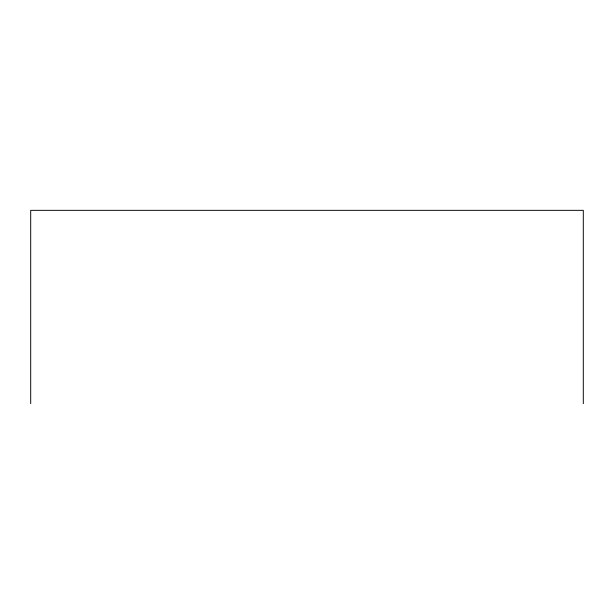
<?xml version="1.0" encoding="UTF-8"?>
<svg xmlns="http://www.w3.org/2000/svg" width="614" height="614" viewBox="0 0 614 614"><rect width="100%" height="100%" fill="white"/><g stroke="black" fill="none" stroke-linecap="round" stroke-linejoin="round"><path stroke-width="0.92" d="M583.3 403.659L583.3 210.341L30.7 210.341L30.7 403.659"/></g></svg>
